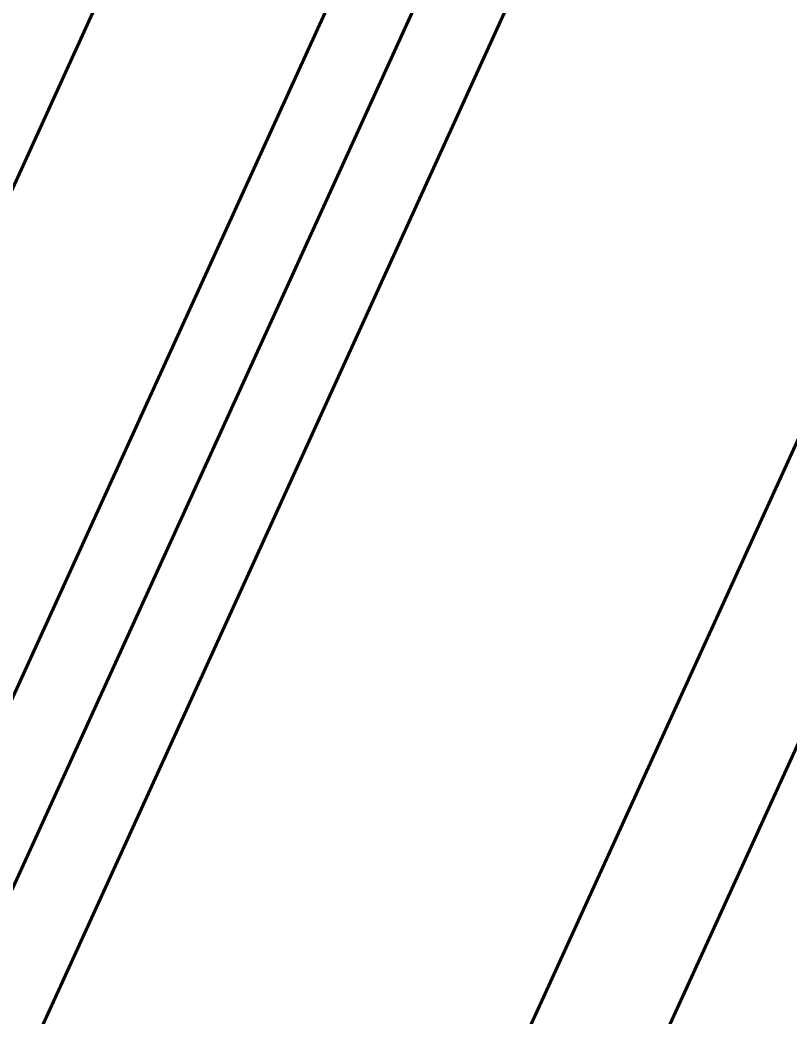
# Model space of a CAD drawing. Header units: millimetres. Extents: x 0 to 840, y 0 to 594.
# Drawn here: x 133.65 to 138.21, y 107.42 to 113.32 of the extents above; entities that cross this region are included whole.
import ezdxf

# ---------------------------------------------------------------- set-up
doc = ezdxf.new("R2010")
doc.units = ezdxf.units.MM
doc.linetypes.add('K5LT_BASIC', pattern=[0])
doc.layers.add('Системный слой', color=7, linetype='Continuous')

msp = doc.modelspace()

# ---------------------------------------------------------------- linework, layer by layer
at = {"layer": 'Системный слой', "color": 5, "linetype": 'K5LT_BASIC', "lineweight": 60, "true_color": 0x0000ff}
for p, q in [((136.95118, 119.64541), (129.69013, 103.72287)), ((138.0885, 119.12677), (130.82746, 103.20423)), ((137.62751, 116.98891), (130.21561, 100.73557)), ((138.08111, 116.78206), (130.66921, 100.52871)), ((140.47188, 115.69181), (133.05998, 99.43847)), ((141.15215, 115.3816), (133.74025, 99.12825))]:
    msp.add_line(p, q, dxfattribs=at)
msp.add_open_spline([(136.07952, 117.73398), (136.05516, 117.72771), (135.77275, 117.65368), (135.23964, 117.48432), (134.50201, 117.17139), (133.79685, 116.79088), (133.13035, 116.34613), (132.50835, 115.84102), (131.93628, 115.27997), (131.41916, 114.66792), (130.96152, 114.0102), (130.56736, 113.31258), (130.24014, 112.58117), (129.98272, 111.82238), (129.79736, 111.04285), (129.68568, 110.2494), (129.64865, 109.44899), (129.68661, 108.64862), (129.79921, 107.85531), (129.98548, 107.07599), (130.2387, 106.33242), (130.44963, 105.85892), (130.56179, 105.63431)], degree=3, knots=[0.9944152957, 0.9944152957, 0.9944152957, 0.9944152957, 0.9944302992, 0.9945894335, 0.9947485678, 0.9949077021, 0.9950668364, 0.9952259707, 0.995385105, 0.9955442393, 0.9957033736, 0.995862508, 0.9960216423, 0.9961807766, 0.9963399109, 0.9964990452, 0.9966581795, 0.9968173138, 0.9969764481, 0.9971355824, 0.9972947167, 0.997444463, 0.997444463, 0.997444463, 0.997444463], dxfattribs=at)

doc.saveas('drawing.dxf')
